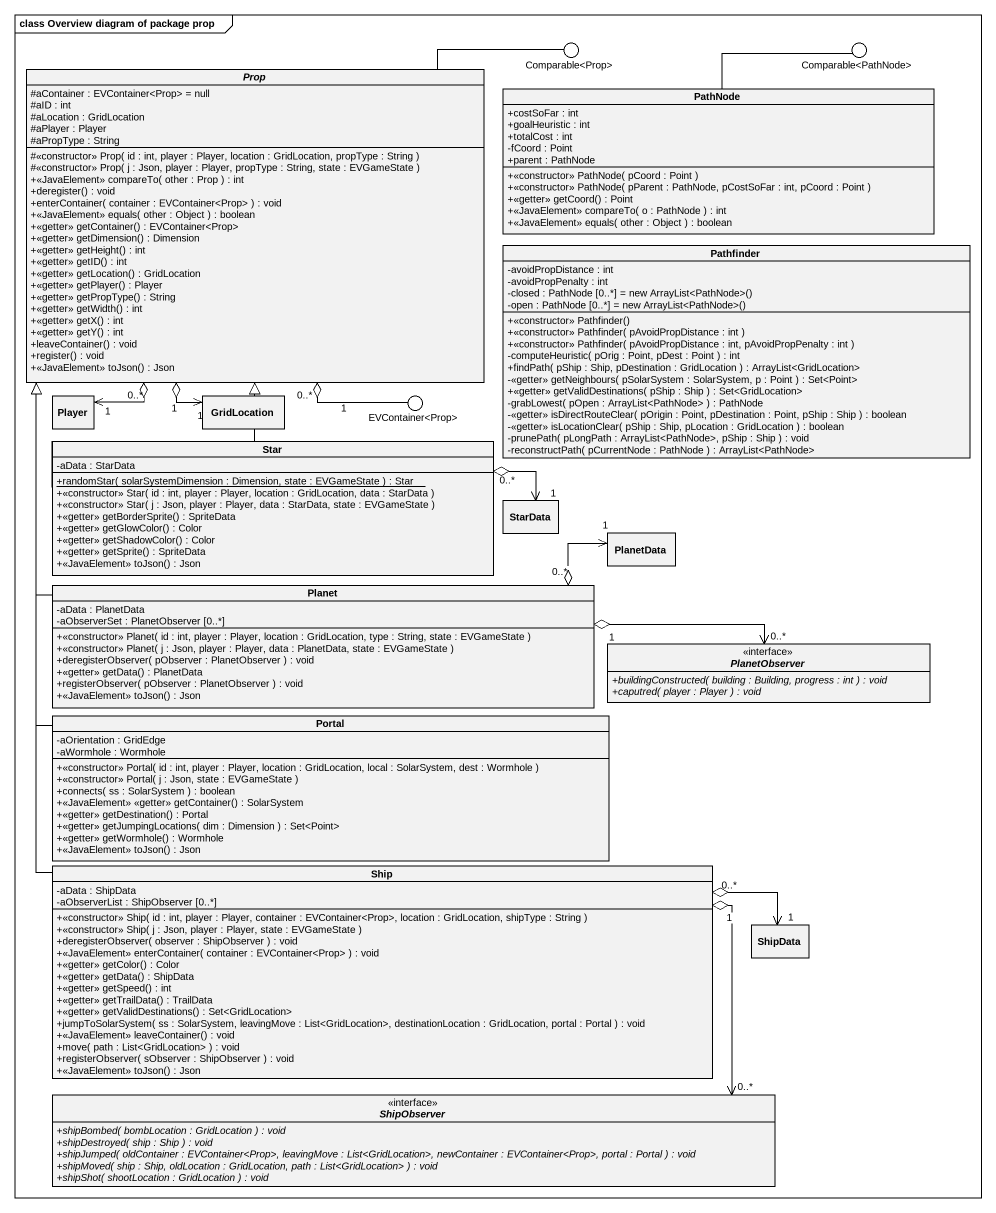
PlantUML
@startuml
mainframe class Overview diagram of package prop
allowmixing
hide circle
hide empty members
skinparam classAttributeIconSize 0
() "Comparable<Prop>" as Comparable_Prop
() "Comparable<PathNode>" as Comparable_PathNode
abstract class Prop {
  #aContainer : EVContainer<Prop> = null
  #aID : int
  #aLocation : GridLocation
  #aPlayer : Player
  #aPropType : String
  #<<constructor>> Prop( id : int, player : Player, location : GridLocation, propType : String )
  #<<constructor>> Prop( j : Json, player : Player, propType : String, state : EVGameState )
  +<<JavaElement>> compareTo( other : Prop ) : int
  +deregister() : void
  +enterContainer( container : EVContainer<Prop> ) : void
  +<<JavaElement>> equals( other : Object ) : boolean
  +<<getter>> getContainer() : EVContainer<Prop>
  +<<getter>> getDimension() : Dimension
  +<<getter>> getHeight() : int
  +<<getter>> getID() : int
  +<<getter>> getLocation() : GridLocation
  +<<getter>> getPlayer() : Player
  +<<getter>> getPropType() : String
  +<<getter>> getWidth() : int
  +<<getter>> getX() : int
  +<<getter>> getY() : int
  +leaveContainer() : void
  +register() : void
  +<<JavaElement>> toJson() : Json
}
class PathNode {
  +costSoFar : int
  +goalHeuristic : int
  +totalCost : int
  -fCoord : Point
  +parent : PathNode
  +<<constructor>> PathNode( pCoord : Point )
  +<<constructor>> PathNode( pParent : PathNode, pCostSoFar : int, pCoord : Point )
  +<<getter>> getCoord() : Point
  +<<JavaElement>> compareTo( o : PathNode ) : int
  +<<JavaElement>> equals( other : Object ) : boolean
}
class Pathfinder {
  -avoidPropDistance : int
  -avoidPropPenalty : int
  {field} -closed : PathNode [0..*] = new ArrayList<PathNode>()
  {field} -open : PathNode [0..*] = new ArrayList<PathNode>()
  +<<constructor>> Pathfinder()
  +<<constructor>> Pathfinder( pAvoidPropDistance : int )
  +<<constructor>> Pathfinder( pAvoidPropDistance : int, pAvoidPropPenalty : int )
  -computeHeuristic( pOrig : Point, pDest : Point ) : int
  +findPath( pShip : Ship, pDestination : GridLocation ) : ArrayList<GridLocation>
  -<<getter>> getNeighbours( pSolarSystem : SolarSystem, p : Point ) : Set<Point>
  +<<getter>> getValidDestinations( pShip : Ship ) : Set<GridLocation>
  -grabLowest( pOpen : ArrayList<PathNode> ) : PathNode
  -<<getter>> isDirectRouteClear( pOrigin : Point, pDestination : Point, pShip : Ship ) : boolean
  -<<getter>> isLocationClear( pShip : Ship, pLocation : GridLocation ) : boolean
  -prunePath( pLongPath : ArrayList<PathNode>, pShip : Ship ) : void
  -reconstructPath( pCurrentNode : PathNode ) : ArrayList<PathNode>
}
class Player
class GridLocation
() "EVContainer<Prop>" as EVContainer_Prop
class Star {
  -aData : StarData
  {static} +randomStar( solarSystemDimension : Dimension, state : EVGameState ) : Star
  +<<constructor>> Star( id : int, player : Player, location : GridLocation, data : StarData )
  +<<constructor>> Star( j : Json, player : Player, data : StarData, state : EVGameState )
  +<<getter>> getBorderSprite() : SpriteData
  +<<getter>> getGlowColor() : Color
  +<<getter>> getShadowColor() : Color
  +<<getter>> getSprite() : SpriteData
  +<<JavaElement>> toJson() : Json
}
class StarData
class PlanetData
class Planet {
  -aData : PlanetData
  -aObserverSet : PlanetObserver [0..*]
  +<<constructor>> Planet( id : int, player : Player, location : GridLocation, type : String, state : EVGameState )
  +<<constructor>> Planet( j : Json, player : Player, data : PlanetData, state : EVGameState )
  +deregisterObserver( pObserver : PlanetObserver ) : void
  +<<getter>> getData() : PlanetData
  +registerObserver( pObserver : PlanetObserver ) : void
  +<<JavaElement>> toJson() : Json
}
interface PlanetObserver {
  {abstract} +buildingConstructed( building : Building, progress : int ) : void
  {abstract} +caputred( player : Player ) : void
}
class Portal {
  -aOrientation : GridEdge
  -aWormhole : Wormhole
  +<<constructor>> Portal( id : int, player : Player, location : GridLocation, local : SolarSystem, dest : Wormhole )
  +<<constructor>> Portal( j : Json, state : EVGameState )
  +connects( ss : SolarSystem ) : boolean
  +<<JavaElement>> <<getter>> getContainer() : SolarSystem
  +<<getter>> getDestination() : Portal
  +<<getter>> getJumpingLocations( dim : Dimension ) : Set<Point>
  +<<getter>> getWormhole() : Wormhole
  +<<JavaElement>> toJson() : Json
}
class Ship {
  -aData : ShipData
  -aObserverList : ShipObserver [0..*]
  +<<constructor>> Ship( id : int, player : Player, container : EVContainer<Prop>, location : GridLocation, shipType : String )
  +<<constructor>> Ship( j : Json, player : Player, state : EVGameState )
  +deregisterObserver( observer : ShipObserver ) : void
  +<<JavaElement>> enterContainer( container : EVContainer<Prop> ) : void
  +<<getter>> getColor() : Color
  +<<getter>> getData() : ShipData
  +<<getter>> getSpeed() : int
  +<<getter>> getTrailData() : TrailData
  +<<getter>> getValidDestinations() : Set<GridLocation>
  +jumpToSolarSystem( ss : SolarSystem, leavingMove : List<GridLocation>, destinationLocation : GridLocation, portal : Portal ) : void
  +<<JavaElement>> leaveContainer() : void
  +move( path : List<GridLocation> ) : void
  +registerObserver( sObserver : ShipObserver ) : void
  +<<JavaElement>> toJson() : Json
}
class ShipData
interface ShipObserver {
  {abstract} +shipBombed( bombLocation : GridLocation ) : void
  {abstract} +shipDestroyed( ship : Ship ) : void
  {abstract} +shipJumped( oldContainer : EVContainer<Prop>, leavingMove : List<GridLocation>, newContainer : EVContainer<Prop>, portal : Portal ) : void
  {abstract} +shipMoved( ship : Ship, oldLocation : GridLocation, path : List<GridLocation> ) : void
  {abstract} +shipShot( shootLocation : GridLocation ) : void
}
Prop -right- Comparable_Prop
Prop "0..*" o--> "1" Player
Prop "1" o--> "1" GridLocation
Prop "0..*" o-- "1" EVContainer_Prop
PathNode -up- Comparable_PathNode
Star -up-|> Prop
Star "0..*" o-right-> "1" StarData
Planet -up-|> Prop
Planet "0..*" o-right-> "1" PlanetData
Planet "1" o-right-> "0..*" PlanetObserver
Portal -up-|> Prop
Ship -up-|> Prop
Ship "0..*" o-right-> "1" ShipData
Ship "1" o--> "0..*" ShipObserver
@enduml
